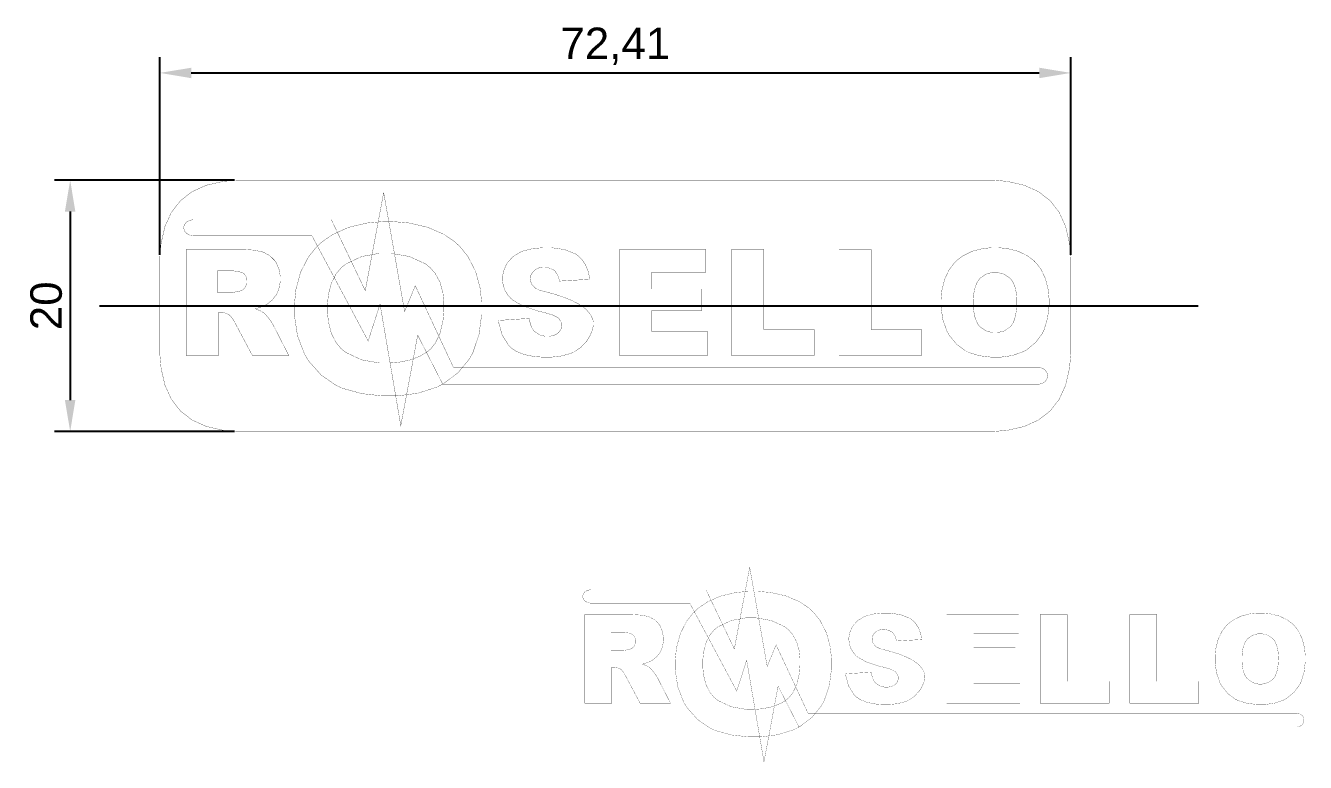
# Model space of a CAD drawing. Header units: millimetres. Extents: x -77 to 181, y -38 to 20.
# Drawn here: x 79.3 to 181, y -38.3 to 20.3 of the extents above; entities that cross this region are included whole.
import ezdxf

# ---------------------------------------------------------------- set-up
doc = ezdxf.new("R2010")
doc.units = ezdxf.units.MM
doc.styles.get("Standard").update_dxf_attribs({"font": 'arial.ttf'})
doc.dimstyles.new('ISO-25', dxfattribs={"dimtxt": 2.5, "dimasz": 2.5, "dimexe": 1.25, "dimexo": 0.625, "dimtad": 1, "dimtxsty": 'Standard', "dimcen": 2.5, "dimadec": 0, "dimazin": 0, "dimtfac": 1, "dimtmove": 0, "dimatfit": 3, "dimfxl": 1, "dimarcsym": 0})

# ---------------------------------------------------------------- blocks, each defined once
blk = doc.blocks.new('*D6')
at = {"color": 0, "lineweight": -2, "transparency": 16777216}
for p, q in [((95.88, 8.05), (81.58, 8.05)), ((82.83, 5.55), (82.83, -9.45)), ((95.88, -11.95), (81.58, -11.95))]:
    blk.add_line(p, q, dxfattribs=at)
at = {"color": 0, "transparency": 16777216}
for points in [[(82.41, 5.55), (83.24, 5.55), (82.83, 8.05)], [(82.41, -9.45), (83.24, -9.45), (82.83, -11.95)]]:
    blk.add_solid(points, dxfattribs=at)
at = {"layer": 'Defpoints', "color": 0, "transparency": 16777216}
for p in [(96.51, 8.05), (82.83, -11.95), (96.51, -11.95)]:
    blk.add_point(p, dxfattribs=at)
at = {"color": 0, "transparency": 16777216, "insert": (80.93, -1.95), "char_height": 2.5, "attachment_point": 5, "rotation": 90}
blk.add_mtext('20', dxfattribs=at)
blk = doc.blocks.new('*D7')
at = {"color": 0, "lineweight": -2, "transparency": 16777216}
for p, q in [((89.95, 2.12), (89.95, 17.83)), ((162.36, 2.12), (162.36, 17.83)), ((92.45, 16.58), (159.86, 16.58))]:
    blk.add_line(p, q, dxfattribs=at)
at = {"color": 0, "transparency": 16777216}
for points in [[(92.45, 16.99), (92.45, 16.16), (89.95, 16.58)], [(159.86, 16.99), (159.86, 16.16), (162.36, 16.58)]]:
    blk.add_solid(points, dxfattribs=at)
at = {"layer": 'Defpoints', "color": 0, "transparency": 16777216}
for p in [(162.36, 16.58), (89.95, 1.5), (162.36, 1.5)]:
    blk.add_point(p, dxfattribs=at)
at = {"color": 0, "transparency": 16777216, "insert": (126.16, 18.7), "char_height": 2.5, "attachment_point": 5}
blk.add_mtext('72,41', dxfattribs=at)

msp = doc.modelspace()

# ---------------------------------------------------------------- linework, layer by layer
at = {"color": 6}
msp.add_line((85.158, -1.95), (172.479, -1.95), dxfattribs=at)
at = {"color": 0}
for points in [[(89.954, 1.499, 0.0202, 0.0202, 0), (89.954, -5.4, 0.0202, 0.0202, 0), (89.954, -5.783, 0.0202, 0.0202, 0), (90.057, -6.935, 0.0202, 0.0202, 0), (90.364, -8.266, 0.0202, 0.0202, 0), (90.875, -9.392, 0.0202, 0.0202, 0), (91.592, -10.313, 0.0202, 0.0202, 0), (92.513, -11.03, 0.0202, 0.0202, 0), (93.639, -11.541, 0.0202, 0.0202, 0), (94.97, -11.848, 0.0202, 0.0202, 0), (96.122, -11.951, 0.0202, 0.0202, 0), (96.506, -11.951, 0.0202, 0.0202, 0), (155.809, -11.951, 0.0202, 0.0202, 0), (156.192, -11.951, 0.0202, 0.0202, 0), (157.344, -11.848, 0.0202, 0.0202, 0), (158.674, -11.541, 0.0202, 0.0202, 0), (159.801, -11.03, 0.0202, 0.0202, 0), (160.722, -10.313, 0.0202, 0.0202, 0), (161.438, -9.392, 0.0202, 0.0202, 0), (161.95, -8.266, 0.0202, 0.0202, 0), (162.257, -6.935, 0.0202, 0.0202, 0), (162.36, -5.783, 0.0202, 0.0202, 0), (162.36, -5.4, 0.0202, 0.0202, 0), (162.36, 1.499, 0.0202, 0.0202, 0), (162.36, 1.883, 0.0202, 0.0202, 0), (162.257, 3.034, 0.0202, 0.0202, 0), (161.95, 4.365, 0.0202, 0.0202, 0), (161.438, 5.491, 0.0202, 0.0202, 0), (160.722, 6.412, 0.0202, 0.0202, 0), (159.801, 7.129, 0.0202, 0.0202, 0), (158.674, 7.641, 0.0202, 0.0202, 0), (157.344, 7.948, 0.0202, 0.0202, 0), (156.192, 8.05, 0.0202, 0.0202, 0), (155.809, 8.05, 0.0202, 0.0202, 0), (96.506, 8.05, 0.0202, 0.0202, 0), (96.122, 8.05, 0.0202, 0.0202, 0), (94.97, 7.948, 0.0202, 0.0202, 0), (93.639, 7.641, 0.0202, 0.0202, 0), (92.513, 7.129, 0.0202, 0.0202, 0), (91.592, 6.412, 0.0202, 0.0202, 0), (90.875, 5.491, 0.0202, 0.0202, 0), (90.364, 4.365, 0.0202, 0.0202, 0), (90.057, 3.034, 0.0202, 0.0202, 0), (89.954, 1.883, 0.0202, 0.0202, 0), (89.954, 1.499, 0.0202, 0.0202, 0)], [(159.806, -8.174, 0.0202, 0.0202, 0), (112.438, -8.174, 0.0202, 0.0202, 0), (110.452, -4.283, 0.0202, 0.0202, 0), (109.107, -11.492, 0.0202, 0.0202, 0), (107.458, -1.808, 0.0202, 0.0202, 0), (106.516, -4.751, 0.0202, 0.0202, 0), (102.048, 3.617, 0.0202, 0.0202, 0), (92.704, 3.617, 0.0202, 0.0202, 0), (92.612, 3.617, 0.0202, 0.0202, 0), (92.334, 3.673, 0.0202, 0.0202, 0), (92.067, 3.819, 0.0202, 0.0202, 0), (91.905, 4.025, 0.0202, 0.0202, 0), (91.849, 4.26, 0.0202, 0.0202, 0), (91.899, 4.495, 0.0202, 0.0202, 0), (92.058, 4.701, 0.0202, 0.0202, 0), (92.326, 4.849, 0.0202, 0.0202, 0), (92.61, 4.906, 0.0202, 0.0202, 0), (92.705, 4.907, 0.0202, 0.0202, 0), (103.586, 4.907, 0.0202, 0.0202, 0), (106.286, -0.748, 0.0202, 0.0202, 0), (107.747, 7.054, 0.0202, 0.0202, 0), (109.411, -2.399, 0.0202, 0.0202, 0), (110.259, -0.352, 0.0202, 0.0202, 0), (113.297, -6.861, 0.0202, 0.0202, 0), (159.806, -6.861, 0.0202, 0.0202, 0), (159.884, -6.861, 0.0202, 0.0202, 0), (160.117, -6.917, 0.0202, 0.0202, 0), (160.338, -7.066, 0.0202, 0.0202, 0), (160.47, -7.276, 0.0202, 0.0202, 0), (160.512, -7.517, 0.0202, 0.0202, 0), (160.468, -7.758, 0.0202, 0.0202, 0), (160.334, -7.968, 0.0202, 0.0202, 0), (160.114, -8.117, 0.0202, 0.0202, 0), (159.883, -8.174, 0.0202, 0.0202, 0), (159.806, -8.174, 0.0202, 0.0202, 0)], [(100.654, -2.193, 0.0202, 0.0202, 0), (100.654, -1.805, 0.0202, 0.0202, 0), (100.776, -0.641, 0.0202, 0.0202, 0), (101.143, 0.728, 0.0202, 0.0202, 0), (101.755, 1.916, 0.0202, 0.0202, 0), (102.373, 2.697, 0.0202, 0.0202, 0), (102.613, 2.92, 0.0202, 0.0202, 0), (102.856, 3.148, 0.0202, 0.0202, 0), (103.689, 3.722, 0.0202, 0.0202, 0), (104.958, 4.294, 0.0202, 0.0202, 0), (106.419, 4.637, 0.0202, 0.0202, 0), (107.659, 4.751, 0.0202, 0.0202, 0), (108.072, 4.751, 0.0202, 0.0202, 0), (108.495, 4.751, 0.0202, 0.0202, 0), (109.763, 4.639, 0.0202, 0.0202, 0), (111.247, 4.301, 0.0202, 0.0202, 0), (112.526, 3.74, 0.0202, 0.0202, 0), (113.356, 3.179, 0.0202, 0.0202, 0), (113.599, 2.955, 0.0202, 0.0202, 0), (113.836, 2.735, 0.0202, 0.0202, 0), (114.447, 1.965, 0.0202, 0.0202, 0), (115.054, 0.795, 0.0202, 0.0202, 0), (115.417, -0.554, 0.0202, 0.0202, 0), (115.538, -1.701, 0.0202, 0.0202, 0), (115.538, -2.083, 0.0202, 0.0202, 0), (115.538, -2.618, 0.0202, 0.0202, 0), (115.327, -4.223, 0.0202, 0.0202, 0), (114.833, -5.687, 0.0202, 0.0202, 0), (114.693, -5.938, 0.0202, 0.0202, 0), (114.551, -6.188, 0.0202, 0.0202, 0), (113.655, -7.275, 0.0202, 0.0202, 0), (112.508, -8.14, 0.0202, 0.0202, 0), (112.242, -8.28, 0.0202, 0.0202, 0), (111.974, -8.42, 0.0202, 0.0202, 0), (110.441, -8.908, 0.0202, 0.0202, 0), (108.795, -9.118, 0.0202, 0.0202, 0), (108.246, -9.118, 0.0202, 0.0202, 0), (107.691, -9.118, 0.0202, 0.0202, 0), (106.027, -8.937, 0.0202, 0.0202, 0), (104.49, -8.516, 0.0202, 0.0202, 0), (104.225, -8.396, 0.0202, 0.0202, 0), (103.96, -8.274, 0.0202, 0.0202, 0), (102.783, -7.461, 0.0202, 0.0202, 0), (101.808, -6.367, 0.0202, 0.0202, 0), (101.644, -6.106, 0.0202, 0.0202, 0), (101.479, -5.846, 0.0202, 0.0202, 0), (100.901, -4.347, 0.0202, 0.0202, 0), (100.654, -2.731, 0.0202, 0.0202, 0), (100.654, -2.193, 0.0202, 0.0202, 0)], [(92.056, -5.899, 0.0202, 0.0202, 0), (92.056, 2.537, 0.0202, 0.0202, 0), (96.323, 2.537, 0.0202, 0.0202, 0), (96.585, 2.537, 0.0202, 0.0202, 0), (97.37, 2.486, 0.0202, 0.0202, 0), (98.032, 2.364, 0.0202, 0.0202, 0), (98.136, 2.329, 0.0202, 0.0202, 0), (98.241, 2.295, 0.0202, 0.0202, 0), (98.703, 2.034, 0.0202, 0.0202, 0), (99.085, 1.655, 0.0202, 0.0202, 0), (99.149, 1.561, 0.0202, 0.0202, 0), (99.213, 1.468, 0.0202, 0.0202, 0), (99.437, 0.938, 0.0202, 0.0202, 0), (99.533, 0.378, 0.0202, 0.0202, 0), (99.533, 0.19, 0.0202, 0.0202, 0), (99.533, 0.027, 0.0202, 0.0202, 0), (99.459, -0.463, 0.0202, 0.0202, 0), (99.287, -0.936, 0.0202, 0.0202, 0), (99.238, -1.021, 0.0202, 0.0202, 0), (99.189, -1.106, 0.0202, 0.0202, 0), (98.889, -1.483, 0.0202, 0.0202, 0), (98.514, -1.796, 0.0202, 0.0202, 0), (98.428, -1.849, 0.0202, 0.0202, 0), (98.373, -1.882, 0.0202, 0.0202, 0), (98.039, -2.033, 0.0202, 0.0202, 0), (97.624, -2.161, 0.0202, 0.0202, 0), (97.529, -2.184, 0.0202, 0.0202, 0), (97.605, -2.209, 0.0202, 0.0202, 0), (97.923, -2.339, 0.0202, 0.0202, 0), (98.159, -2.467, 0.0202, 0.0202, 0), (98.194, -2.494, 0.0202, 0.0202, 0), (98.217, -2.511, 0.0202, 0.0202, 0), (98.366, -2.656, 0.0202, 0.0202, 0), (98.558, -2.881, 0.0202, 0.0202, 0), (98.603, -2.938, 0.0202, 0.0202, 0), (98.647, -2.993, 0.0202, 0.0202, 0), (98.825, -3.238, 0.0202, 0.0202, 0), (98.945, -3.431, 0.0202, 0.0202, 0), (98.96, -3.462, 0.0202, 0.0202, 0), (100.204, -5.899, 0.0202, 0.0202, 0), (97.311, -5.899, 0.0202, 0.0202, 0), (95.943, -3.326, 0.0202, 0.0202, 0), (95.9, -3.243, 0.0202, 0.0202, 0), (95.697, -2.914, 0.0202, 0.0202, 0), (95.514, -2.701, 0.0202, 0.0202, 0), (95.48, -2.676, 0.0202, 0.0202, 0), (95.434, -2.644, 0.0202, 0.0202, 0), (95.184, -2.53, 0.0202, 0.0202, 0), (94.934, -2.482, 0.0202, 0.0202, 0), (94.851, -2.482, 0.0202, 0.0202, 0), (94.625, -2.482, 0.0202, 0.0202, 0), (94.625, -5.899, 0.0202, 0.0202, 0), (92.056, -5.899, 0.0202, 0.0202, 0)], [(103.276, -2.149, 0.0202, 0.0202, 0), (103.276, -2.419, 0.0202, 0.0202, 0), (103.354, -3.228, 0.0202, 0.0202, 0), (103.588, -4.145, 0.0202, 0.0202, 0), (103.977, -4.897, 0.0202, 0.0202, 0), (104.368, -5.361, 0.0202, 0.0202, 0), (104.522, -5.487, 0.0202, 0.0202, 0), (104.73, -5.655, 0.0202, 0.0202, 0), (105.996, -6.247, 0.0202, 0.0202, 0), (107.437, -6.501, 0.0202, 0.0202, 0), (107.917, -6.501, 0.0202, 0.0202, 0), (108.176, -6.501, 0.0202, 0.0202, 0), (108.956, -6.439, 0.0202, 0.0202, 0), (109.871, -6.252, 0.0202, 0.0202, 0), (110.663, -5.942, 0.0202, 0.0202, 0), (111.176, -5.633, 0.0202, 0.0202, 0), (111.328, -5.508, 0.0202, 0.0202, 0), (111.48, -5.383, 0.0202, 0.0202, 0), (111.857, -4.911, 0.0202, 0.0202, 0), (112.235, -4.118, 0.0202, 0.0202, 0), (112.462, -3.127, 0.0202, 0.0202, 0), (112.537, -2.235, 0.0202, 0.0202, 0), (112.537, -1.938, 0.0202, 0.0202, 0), (112.537, -1.686, 0.0202, 0.0202, 0), (112.458, -0.928, 0.0202, 0.0202, 0), (112.221, -0.065, 0.0202, 0.0202, 0), (111.827, 0.653, 0.0202, 0.0202, 0), (111.431, 1.102, 0.0202, 0.0202, 0), (111.276, 1.224, 0.0202, 0.0202, 0), (111.066, 1.391, 0.0202, 0.0202, 0), (109.789, 1.975, 0.0202, 0.0202, 0), (108.339, 2.225, 0.0202, 0.0202, 0), (107.855, 2.225, 0.0202, 0.0202, 0), (107.388, 2.225, 0.0202, 0.0202, 0), (105.989, 1.971, 0.0202, 0.0202, 0), (104.74, 1.379, 0.0202, 0.0202, 0), (104.532, 1.21, 0.0202, 0.0202, 0), (104.376, 1.085, 0.0202, 0.0202, 0), (103.982, 0.62, 0.0202, 0.0202, 0), (103.589, -0.137, 0.0202, 0.0202, 0), (103.354, -1.06, 0.0202, 0.0202, 0), (103.276, -1.877, 0.0202, 0.0202, 0), (103.276, -2.149, 0.0202, 0.0202, 0)], [(116.882, -3.109, 0.0202, 0.0202, 0), (119.313, -2.953, 0.0202, 0.0202, 0), (119.325, -3.053, 0.0202, 0.0202, 0), (119.433, -3.483, 0.0202, 0.0202, 0), (119.594, -3.816, 0.0202, 0.0202, 0), (119.635, -3.868, 0.0202, 0.0202, 0), (119.701, -3.953, 0.0202, 0.0202, 0), (120.115, -4.251, 0.0202, 0.0202, 0), (120.603, -4.379, 0.0202, 0.0202, 0), (120.765, -4.379, 0.0202, 0.0202, 0), (120.886, -4.379, 0.0202, 0.0202, 0), (121.25, -4.314, 0.0202, 0.0202, 0), (121.559, -4.161, 0.0202, 0.0202, 0), (121.608, -4.118, 0.0202, 0.0202, 0), (121.658, -4.074, 0.0202, 0.0202, 0), (121.832, -3.835, 0.0202, 0.0202, 0), (121.906, -3.592, 0.0202, 0.0202, 0), (121.906, -3.511, 0.0202, 0.0202, 0), (121.906, -3.433, 0.0202, 0.0202, 0), (121.836, -3.2, 0.0202, 0.0202, 0), (121.673, -2.967, 0.0202, 0.0202, 0), (121.626, -2.924, 0.0202, 0.0202, 0), (121.579, -2.88, 0.0202, 0.0202, 0), (121.158, -2.672, 0.0202, 0.0202, 0), (120.489, -2.473, 0.0202, 0.0202, 0), (120.318, -2.435, 0.0202, 0.0202, 0), (120.037, -2.371, 0.0202, 0.0202, 0), (118.876, -1.987, 0.0202, 0.0202, 0), (118.037, -1.518, 0.0202, 0.0202, 0), (117.918, -1.412, 0.0202, 0.0202, 0), (117.831, -1.335, 0.0202, 0.0202, 0), (117.601, -1.071, 0.0202, 0.0202, 0), (117.375, -0.687, 0.0202, 0.0202, 0), (117.239, -0.258, 0.0202, 0.0202, 0), (117.194, 0.096, 0.0202, 0.0202, 0), (117.194, 0.214, 0.0202, 0.0202, 0), (117.194, 0.372, 0.0202, 0.0202, 0), (117.287, 0.844, 0.0202, 0.0202, 0), (117.503, 1.343, 0.0202, 0.0202, 0), (117.565, 1.44, 0.0202, 0.0202, 0), (117.627, 1.536, 0.0202, 0.0202, 0), (118.028, 1.957, 0.0202, 0.0202, 0), (118.554, 2.294, 0.0202, 0.0202, 0), (118.678, 2.349, 0.0202, 0.0202, 0), (118.802, 2.404, 0.0202, 0.0202, 0), (119.559, 2.596, 0.0202, 0.0202, 0), (120.426, 2.679, 0.0202, 0.0202, 0), (120.715, 2.679, 0.0202, 0.0202, 0), (121.065, 2.679, 0.0202, 0.0202, 0), (122.114, 2.529, 0.0202, 0.0202, 0), (122.997, 2.177, 0.0202, 0.0202, 0), (123.136, 2.076, 0.0202, 0.0202, 0), (123.238, 2.002, 0.0202, 0.0202, 0), (123.51, 1.731, 0.0202, 0.0202, 0), (123.8, 1.297, 0.0202, 0.0202, 0), (124.006, 0.774, 0.0202, 0.0202, 0), (124.109, 0.316, 0.0202, 0.0202, 0), (124.128, 0.161, 0.0202, 0.0202, 0), (121.721, 0.016, 0.0202, 0.0202, 0), (121.704, 0.112, 0.0202, 0.0202, 0), (121.571, 0.512, 0.0202, 0.0202, 0), (121.368, 0.808, 0.0202, 0.0202, 0), (121.317, 0.85, 0.0202, 0.0202, 0), (121.265, 0.894, 0.0202, 0.0202, 0), (120.949, 1.047, 0.0202, 0.0202, 0), (120.587, 1.111, 0.0202, 0.0202, 0), (120.466, 1.111, 0.0202, 0.0202, 0), (120.368, 1.111, 0.0202, 0.0202, 0), (120.075, 1.063, 0.0202, 0.0202, 0), (119.831, 0.951, 0.0202, 0.0202, 0), (119.793, 0.919, 0.0202, 0.0202, 0), (119.755, 0.887, 0.0202, 0.0202, 0), (119.588, 0.72, 0.0202, 0.0202, 0), (119.466, 0.53, 0.0202, 0.0202, 0), (119.451, 0.486, 0.0202, 0.0202, 0), (119.42, 0.399, 0.0202, 0.0202, 0), (119.396, 0.113, 0.0202, 0.0202, 0), (119.506, -0.241, 0.0202, 0.0202, 0), (119.795, -0.538, 0.0202, 0.0202, 0), (120.152, -0.712, 0.0202, 0.0202, 0), (120.279, -0.745, 0.0202, 0.0202, 0), (120.409, -0.777, 0.0202, 0.0202, 0), (120.8, -0.878, 0.0202, 0.0202, 0), (121.407, -1.049, 0.0202, 0.0202, 0), (122.053, -1.261, 0.0202, 0.0202, 0), (122.699, -1.521, 0.0202, 0.0202, 0), (123.298, -1.835, 0.0202, 0.0202, 0), (123.809, -2.207, 0.0202, 0.0202, 0), (124.189, -2.644, 0.0202, 0.0202, 0), (124.369, -3.019, 0.0202, 0.0202, 0), (124.394, -3.151, 0.0202, 0.0202, 0), (124.412, -3.247, 0.0202, 0.0202, 0), (124.408, -3.545, 0.0202, 0.0202, 0), (124.322, -3.927, 0.0202, 0.0202, 0), (124.16, -4.296, 0.0202, 0.0202, 0), (124.009, -4.562, 0.0202, 0.0202, 0), (123.954, -4.648, 0.0202, 0.0202, 0), (123.88, -4.761, 0.0202, 0.0202, 0), (123.425, -5.25, 0.0202, 0.0202, 0), (122.854, -5.628, 0.0202, 0.0202, 0), (122.721, -5.687, 0.0202, 0.0202, 0), (122.589, -5.745, 0.0202, 0.0202, 0), (121.828, -5.951, 0.0202, 0.0202, 0), (121.004, -6.04, 0.0202, 0.0202, 0), (120.729, -6.04, 0.0202, 0.0202, 0), (120.485, -6.04, 0.0202, 0.0202, 0), (119.753, -5.988, 0.0202, 0.0202, 0), (118.94, -5.833, 0.0202, 0.0202, 0), (118.29, -5.573, 0.0202, 0.0202, 0), (117.907, -5.318, 0.0202, 0.0202, 0), (117.802, -5.211, 0.0202, 0.0202, 0), (117.667, -5.073, 0.0202, 0.0202, 0), (117.166, -4.272, 0.0202, 0.0202, 0), (116.9, -3.321, 0.0202, 0.0202, 0), (116.882, -3.109, 0.0202, 0.0202, 0)], [(126.497, 2.537, 0.0202, 0.0202, 0), (133.349, 2.537, 0.0202, 0.0202, 0), (133.349, 0.735, 0.0202, 0.0202, 0), (129.066, 0.735, 0.0202, 0.0202, 0), (129.066, -0.609, 0.0202, 0.0202, 0), (133.036, -0.609, 0.0202, 0.0202, 0), (133.036, -2.329, 0.0202, 0.0202, 0), (129.066, -2.329, 0.0202, 0.0202, 0), (129.066, -3.99, 0.0202, 0.0202, 0), (133.476, -3.99, 0.0202, 0.0202, 0), (133.476, -5.899, 0.0202, 0.0202, 0), (126.497, -5.899, 0.0202, 0.0202, 0), (126.497, 2.537, 0.0202, 0.0202, 0)], [(135.401, 2.537, 0.0202, 0.0202, 0), (137.959, 2.537, 0.0202, 0.0202, 0), (137.959, -3.825, 0.0202, 0.0202, 0), (141.964, -3.825, 0.0202, 0.0202, 0), (141.964, -5.899, 0.0202, 0.0202, 0), (135.401, -5.899, 0.0202, 0.0202, 0), (135.401, 2.537, 0.0202, 0.0202, 0)], [(143.937, 2.537, 0.0202, 0.0202, 0), (146.495, 2.537, 0.0202, 0.0202, 0), (146.495, -3.825, 0.0202, 0.0202, 0), (150.5, -3.825, 0.0202, 0.0202, 0), (150.5, -5.899, 0.0202, 0.0202, 0), (143.937, -5.899, 0.0202, 0.0202, 0), (143.937, 2.537, 0.0202, 0.0202, 0)], [(152.047, -1.687, 0.0202, 0.0202, 0), (152.047, -1.442, 0.0202, 0.0202, 0), (152.117, -0.711, 0.0202, 0.0202, 0), (152.329, 0.15, 0.0202, 0.0202, 0), (152.682, 0.897, 0.0202, 0.0202, 0), (153.037, 1.386, 0.0202, 0.0202, 0), (153.177, 1.528, 0.0202, 0.0202, 0), (153.316, 1.67, 0.0202, 0.0202, 0), (153.798, 2.032, 0.0202, 0.0202, 0), (154.53, 2.392, 0.0202, 0.0202, 0), (155.373, 2.607, 0.0202, 0.0202, 0), (156.088, 2.679, 0.0202, 0.0202, 0), (156.327, 2.679, 0.0202, 0.0202, 0), (156.571, 2.679, 0.0202, 0.0202, 0), (157.302, 2.608, 0.0202, 0.0202, 0), (158.159, 2.397, 0.0202, 0.0202, 0), (158.897, 2.043, 0.0202, 0.0202, 0), (159.377, 1.689, 0.0202, 0.0202, 0), (159.516, 1.55, 0.0202, 0.0202, 0), (159.654, 1.41, 0.0202, 0.0202, 0), (160.006, 0.928, 0.0202, 0.0202, 0), (160.355, 0.192, 0.0202, 0.0202, 0), (160.565, -0.656, 0.0202, 0.0202, 0), (160.635, -1.377, 0.0202, 0.0202, 0), (160.635, -1.618, 0.0202, 0.0202, 0), (160.635, -1.954, 0.0202, 0.0202, 0), (160.512, -2.962, 0.0202, 0.0202, 0), (160.228, -3.883, 0.0202, 0.0202, 0), (160.147, -4.041, 0.0202, 0.0202, 0), (160.065, -4.199, 0.0202, 0.0202, 0), (159.548, -4.882, 0.0202, 0.0202, 0), (158.886, -5.426, 0.0202, 0.0202, 0), (158.733, -5.514, 0.0202, 0.0202, 0), (158.578, -5.601, 0.0202, 0.0202, 0), (157.694, -5.909, 0.0202, 0.0202, 0), (156.744, -6.04, 0.0202, 0.0202, 0), (156.427, -6.04, 0.0202, 0.0202, 0), (156.107, -6.04, 0.0202, 0.0202, 0), (155.147, -5.927, 0.0202, 0.0202, 0), (154.26, -5.662, 0.0202, 0.0202, 0), (154.107, -5.586, 0.0202, 0.0202, 0), (153.954, -5.51, 0.0202, 0.0202, 0), (153.275, -4.998, 0.0202, 0.0202, 0), (152.713, -4.311, 0.0202, 0.0202, 0), (152.618, -4.147, 0.0202, 0.0202, 0), (152.523, -3.983, 0.0202, 0.0202, 0), (152.189, -3.041, 0.0202, 0.0202, 0), (152.047, -2.025, 0.0202, 0.0202, 0), (152.047, -1.687, 0.0202, 0.0202, 0)], [(94.546, -0.891, 0.0202, 0.0202, 0), (95.628, -0.891, 0.0202, 0.0202, 0), (95.692, -0.891, 0.0202, 0.0202, 0), (95.885, -0.861, 0.0202, 0.0202, 0), (96.223, -0.794, 0.0202, 0.0202, 0), (96.307, -0.775, 0.0202, 0.0202, 0), (96.349, -0.767, 0.0202, 0.0202, 0), (96.538, -0.684, 0.0202, 0.0202, 0), (96.695, -0.546, 0.0202, 0.0202, 0), (96.722, -0.51, 0.0202, 0.0202, 0), (96.748, -0.474, 0.0202, 0.0202, 0), (96.884, -0.133, 0.0202, 0.0202, 0), (96.884, -0.019, 0.0202, 0.0202, 0), (96.884, 0.071, 0.0202, 0.0202, 0), (96.82, 0.343, 0.0202, 0.0202, 0), (96.671, 0.573, 0.0202, 0.0202, 0), (96.629, 0.609, 0.0202, 0.0202, 0), (96.587, 0.646, 0.0202, 0.0202, 0), (96.263, 0.774, 0.0202, 0.0202, 0), (95.82, 0.829, 0.0202, 0.0202, 0), (95.672, 0.829, 0.0202, 0.0202, 0), (94.546, 0.829, 0.0202, 0.0202, 0), (94.546, -0.891, 0.0202, 0.0202, 0)], [(154.604, -1.692, 0.0202, 0.0202, 0), (154.604, -1.841, 0.0202, 0.0202, 0), (154.634, -2.285, 0.0202, 0.0202, 0), (154.721, -2.789, 0.0202, 0.0202, 0), (154.867, -3.203, 0.0202, 0.0202, 0), (155.01, -3.454, 0.0202, 0.0202, 0), (155.071, -3.527, 0.0202, 0.0202, 0), (155.149, -3.619, 0.0202, 0.0202, 0), (155.624, -3.944, 0.0202, 0.0202, 0), (156.164, -4.084, 0.0202, 0.0202, 0), (156.345, -4.084, 0.0202, 0.0202, 0), (156.527, -4.084, 0.0202, 0.0202, 0), (157.077, -3.947, 0.0202, 0.0202, 0), (157.548, -3.629, 0.0202, 0.0202, 0), (157.623, -3.538, 0.0202, 0.0202, 0), (157.684, -3.465, 0.0202, 0.0202, 0), (157.822, -3.21, 0.0202, 0.0202, 0), (157.963, -2.775, 0.0202, 0.0202, 0), (158.049, -2.23, 0.0202, 0.0202, 0), (158.077, -1.74, 0.0202, 0.0202, 0), (158.077, -1.576, 0.0202, 0.0202, 0), (158.077, -1.438, 0.0202, 0.0202, 0), (158.047, -1.021, 0.0202, 0.0202, 0), (157.958, -0.547, 0.0202, 0.0202, 0), (157.81, -0.153, 0.0202, 0.0202, 0), (157.665, 0.091, 0.0202, 0.0202, 0), (157.604, 0.161, 0.0202, 0.0202, 0), (157.525, 0.253, 0.0202, 0.0202, 0), (157.047, 0.574, 0.0202, 0.0202, 0), (156.503, 0.711, 0.0202, 0.0202, 0), (156.321, 0.711, 0.0202, 0.0202, 0), (156.146, 0.711, 0.0202, 0.0202, 0), (155.621, 0.572, 0.0202, 0.0202, 0), (155.153, 0.247, 0.0202, 0.0202, 0), (155.075, 0.153, 0.0202, 0.0202, 0), (155.014, 0.081, 0.0202, 0.0202, 0), (154.869, -0.171, 0.0202, 0.0202, 0), (154.722, -0.587, 0.0202, 0.0202, 0), (154.634, -1.094, 0.0202, 0.0202, 0), (154.604, -1.543, 0.0202, 0.0202, 0), (154.604, -1.692, 0.0202, 0.0202, 0)], [(180.309, -35.454, 0.0169, 0.0169, 0), (140.757, -35.454, 0.0169, 0.0169, 0), (139.098, -32.205, 0.0169, 0.0169, 0), (137.975, -38.225, 0.0169, 0.0169, 0), (136.598, -30.139, 0.0169, 0.0169, 0), (135.812, -32.596, 0.0169, 0.0169, 0), (132.081, -25.609, 0.0169, 0.0169, 0), (124.279, -25.609, 0.0169, 0.0169, 0), (124.202, -25.608, 0.0169, 0.0169, 0), (123.97, -25.562, 0.0169, 0.0169, 0), (123.747, -25.44, 0.0169, 0.0169, 0), (123.611, -25.268, 0.0169, 0.0169, 0), (123.565, -25.072, 0.0169, 0.0169, 0), (123.606, -24.875, 0.0169, 0.0169, 0), (123.739, -24.703, 0.0169, 0.0169, 0), (123.963, -24.58, 0.0169, 0.0169, 0), (124.2, -24.532, 0.0169, 0.0169, 0), (124.28, -24.532, 0.0169, 0.0169, 0), (133.365, -24.532, 0.0169, 0.0169, 0), (135.619, -29.253, 0.0169, 0.0169, 0), (136.84, -22.738, 0.0169, 0.0169, 0), (138.229, -30.632, 0.0169, 0.0169, 0), (138.937, -28.923, 0.0169, 0.0169, 0), (141.474, -34.358, 0.0169, 0.0169, 0), (180.309, -34.358, 0.0169, 0.0169, 0), (180.374, -34.358, 0.0169, 0.0169, 0), (180.569, -34.405, 0.0169, 0.0169, 0), (180.753, -34.529, 0.0169, 0.0169, 0), (180.863, -34.705, 0.0169, 0.0169, 0), (180.899, -34.906, 0.0169, 0.0169, 0), (180.862, -35.107, 0.0169, 0.0169, 0), (180.75, -35.282, 0.0169, 0.0169, 0), (180.566, -35.406, 0.0169, 0.0169, 0), (180.373, -35.454, 0.0169, 0.0169, 0), (180.309, -35.454, 0.0169, 0.0169, 0)], [(130.917, -30.46, 0.0169, 0.0169, 0), (130.917, -30.136, 0.0169, 0.0169, 0), (131.019, -29.164, 0.0169, 0.0169, 0), (131.325, -28.021, 0.0169, 0.0169, 0), (131.836, -27.029, 0.0169, 0.0169, 0), (132.352, -26.377, 0.0169, 0.0169, 0), (132.553, -26.19, 0.0169, 0.0169, 0), (132.756, -26, 0.0169, 0.0169, 0), (133.451, -25.521, 0.0169, 0.0169, 0), (134.511, -25.044, 0.0169, 0.0169, 0), (135.731, -24.757, 0.0169, 0.0169, 0), (136.766, -24.662, 0.0169, 0.0169, 0), (137.112, -24.662, 0.0169, 0.0169, 0), (137.464, -24.662, 0.0169, 0.0169, 0), (138.523, -24.755, 0.0169, 0.0169, 0), (139.762, -25.037, 0.0169, 0.0169, 0), (140.83, -25.506, 0.0169, 0.0169, 0), (141.524, -25.974, 0.0169, 0.0169, 0), (141.726, -26.162, 0.0169, 0.0169, 0), (141.924, -26.345, 0.0169, 0.0169, 0), (142.435, -26.988, 0.0169, 0.0169, 0), (142.941, -27.965, 0.0169, 0.0169, 0), (143.244, -29.091, 0.0169, 0.0169, 0), (143.346, -30.049, 0.0169, 0.0169, 0), (143.346, -30.368, 0.0169, 0.0169, 0), (143.346, -30.815, 0.0169, 0.0169, 0), (143.169, -32.155, 0.0169, 0.0169, 0), (142.757, -33.377, 0.0169, 0.0169, 0), (142.639, -33.587, 0.0169, 0.0169, 0), (142.521, -33.796, 0.0169, 0.0169, 0), (141.773, -34.703, 0.0169, 0.0169, 0), (140.815, -35.426, 0.0169, 0.0169, 0), (140.593, -35.543, 0.0169, 0.0169, 0), (140.37, -35.659, 0.0169, 0.0169, 0), (139.089, -36.067, 0.0169, 0.0169, 0), (137.715, -36.242, 0.0169, 0.0169, 0), (137.257, -36.242, 0.0169, 0.0169, 0), (136.793, -36.242, 0.0169, 0.0169, 0), (135.404, -36.091, 0.0169, 0.0169, 0), (134.12, -35.739, 0.0169, 0.0169, 0), (133.899, -35.639, 0.0169, 0.0169, 0), (133.677, -35.538, 0.0169, 0.0169, 0), (132.695, -34.858, 0.0169, 0.0169, 0), (131.881, -33.945, 0.0169, 0.0169, 0), (131.743, -33.728, 0.0169, 0.0169, 0), (131.606, -33.51, 0.0169, 0.0169, 0), (131.124, -32.259, 0.0169, 0.0169, 0), (130.917, -30.909, 0.0169, 0.0169, 0), (130.917, -30.46, 0.0169, 0.0169, 0)], [(144.468, -31.224, 0.0169, 0.0169, 0), (146.497, -31.095, 0.0169, 0.0169, 0), (146.508, -31.178, 0.0169, 0.0169, 0), (146.597, -31.537, 0.0169, 0.0169, 0), (146.732, -31.815, 0.0169, 0.0169, 0), (146.766, -31.859, 0.0169, 0.0169, 0), (146.821, -31.93, 0.0169, 0.0169, 0), (147.167, -32.178, 0.0169, 0.0169, 0), (147.574, -32.285, 0.0169, 0.0169, 0), (147.71, -32.285, 0.0169, 0.0169, 0), (147.811, -32.285, 0.0169, 0.0169, 0), (148.115, -32.231, 0.0169, 0.0169, 0), (148.373, -32.103, 0.0169, 0.0169, 0), (148.414, -32.067, 0.0169, 0.0169, 0), (148.456, -32.03, 0.0169, 0.0169, 0), (148.6, -31.831, 0.0169, 0.0169, 0), (148.662, -31.628, 0.0169, 0.0169, 0), (148.662, -31.561, 0.0169, 0.0169, 0), (148.662, -31.495, 0.0169, 0.0169, 0), (148.604, -31.301, 0.0169, 0.0169, 0), (148.468, -31.106, 0.0169, 0.0169, 0), (148.429, -31.07, 0.0169, 0.0169, 0), (148.39, -31.034, 0.0169, 0.0169, 0), (148.038, -30.86, 0.0169, 0.0169, 0), (147.479, -30.694, 0.0169, 0.0169, 0), (147.337, -30.662, 0.0169, 0.0169, 0), (147.102, -30.608, 0.0169, 0.0169, 0), (146.133, -30.288, 0.0169, 0.0169, 0), (145.432, -29.896, 0.0169, 0.0169, 0), (145.333, -29.808, 0.0169, 0.0169, 0), (145.26, -29.744, 0.0169, 0.0169, 0), (145.068, -29.523, 0.0169, 0.0169, 0), (144.879, -29.202, 0.0169, 0.0169, 0), (144.766, -28.844, 0.0169, 0.0169, 0), (144.728, -28.548, 0.0169, 0.0169, 0), (144.728, -28.45, 0.0169, 0.0169, 0), (144.728, -28.318, 0.0169, 0.0169, 0), (144.806, -27.924, 0.0169, 0.0169, 0), (144.986, -27.507, 0.0169, 0.0169, 0), (145.038, -27.427, 0.0169, 0.0169, 0), (145.089, -27.346, 0.0169, 0.0169, 0), (145.424, -26.995, 0.0169, 0.0169, 0), (145.864, -26.713, 0.0169, 0.0169, 0), (145.967, -26.668, 0.0169, 0.0169, 0), (146.071, -26.622, 0.0169, 0.0169, 0), (146.703, -26.461, 0.0169, 0.0169, 0), (147.427, -26.392, 0.0169, 0.0169, 0), (147.668, -26.392, 0.0169, 0.0169, 0), (147.96, -26.392, 0.0169, 0.0169, 0), (148.836, -26.517, 0.0169, 0.0169, 0), (149.574, -26.811, 0.0169, 0.0169, 0), (149.69, -26.895, 0.0169, 0.0169, 0), (149.775, -26.957, 0.0169, 0.0169, 0), (150.002, -27.183, 0.0169, 0.0169, 0), (150.244, -27.546, 0.0169, 0.0169, 0), (150.416, -27.983, 0.0169, 0.0169, 0), (150.502, -28.365, 0.0169, 0.0169, 0), (150.518, -28.494, 0.0169, 0.0169, 0), (148.508, -28.615, 0.0169, 0.0169, 0), (148.494, -28.535, 0.0169, 0.0169, 0), (148.383, -28.201, 0.0169, 0.0169, 0), (148.213, -27.954, 0.0169, 0.0169, 0), (148.171, -27.919, 0.0169, 0.0169, 0), (148.128, -27.882, 0.0169, 0.0169, 0), (147.864, -27.755, 0.0169, 0.0169, 0), (147.561, -27.701, 0.0169, 0.0169, 0), (147.46, -27.701, 0.0169, 0.0169, 0), (147.378, -27.701, 0.0169, 0.0169, 0), (147.134, -27.741, 0.0169, 0.0169, 0), (146.93, -27.834, 0.0169, 0.0169, 0), (146.898, -27.861, 0.0169, 0.0169, 0), (146.867, -27.888, 0.0169, 0.0169, 0), (146.727, -28.027, 0.0169, 0.0169, 0), (146.625, -28.186, 0.0169, 0.0169, 0), (146.612, -28.223, 0.0169, 0.0169, 0), (146.587, -28.296, 0.0169, 0.0169, 0), (146.567, -28.535, 0.0169, 0.0169, 0), (146.659, -28.83, 0.0169, 0.0169, 0), (146.9, -29.078, 0.0169, 0.0169, 0), (147.198, -29.224, 0.0169, 0.0169, 0), (147.304, -29.251, 0.0169, 0.0169, 0), (147.412, -29.278, 0.0169, 0.0169, 0), (147.739, -29.362, 0.0169, 0.0169, 0), (148.246, -29.504, 0.0169, 0.0169, 0), (148.786, -29.682, 0.0169, 0.0169, 0), (149.324, -29.899, 0.0169, 0.0169, 0), (149.825, -30.161, 0.0169, 0.0169, 0), (150.252, -30.472, 0.0169, 0.0169, 0), (150.569, -30.837, 0.0169, 0.0169, 0), (150.719, -31.15, 0.0169, 0.0169, 0), (150.74, -31.26, 0.0169, 0.0169, 0), (150.755, -31.34, 0.0169, 0.0169, 0), (150.752, -31.589, 0.0169, 0.0169, 0), (150.68, -31.908, 0.0169, 0.0169, 0), (150.545, -32.216, 0.0169, 0.0169, 0), (150.418, -32.438, 0.0169, 0.0169, 0), (150.373, -32.51, 0.0169, 0.0169, 0), (150.311, -32.605, 0.0169, 0.0169, 0), (149.931, -33.012, 0.0169, 0.0169, 0), (149.454, -33.328, 0.0169, 0.0169, 0), (149.343, -33.377, 0.0169, 0.0169, 0), (149.233, -33.426, 0.0169, 0.0169, 0), (148.597, -33.598, 0.0169, 0.0169, 0), (147.909, -33.672, 0.0169, 0.0169, 0), (147.68, -33.672, 0.0169, 0.0169, 0), (147.476, -33.672, 0.0169, 0.0169, 0), (146.865, -33.629, 0.0169, 0.0169, 0), (146.186, -33.499, 0.0169, 0.0169, 0), (145.643, -33.283, 0.0169, 0.0169, 0), (145.323, -33.069, 0.0169, 0.0169, 0), (145.236, -32.98, 0.0169, 0.0169, 0), (145.123, -32.865, 0.0169, 0.0169, 0), (144.704, -32.196, 0.0169, 0.0169, 0), (144.482, -31.402, 0.0169, 0.0169, 0), (144.468, -31.224, 0.0169, 0.0169, 0)], [(173.83, -30.037, 0.0169, 0.0169, 0), (173.83, -29.833, 0.0169, 0.0169, 0), (173.888, -29.222, 0.0169, 0.0169, 0), (174.066, -28.503, 0.0169, 0.0169, 0), (174.361, -27.88, 0.0169, 0.0169, 0), (174.657, -27.471, 0.0169, 0.0169, 0), (174.774, -27.353, 0.0169, 0.0169, 0), (174.89, -27.234, 0.0169, 0.0169, 0), (175.292, -26.932, 0.0169, 0.0169, 0), (175.903, -26.632, 0.0169, 0.0169, 0), (176.607, -26.452, 0.0169, 0.0169, 0), (177.205, -26.392, 0.0169, 0.0169, 0), (177.404, -26.392, 0.0169, 0.0169, 0), (177.608, -26.392, 0.0169, 0.0169, 0), (178.218, -26.451, 0.0169, 0.0169, 0), (178.934, -26.628, 0.0169, 0.0169, 0), (179.55, -26.923, 0.0169, 0.0169, 0), (179.951, -27.218, 0.0169, 0.0169, 0), (180.067, -27.335, 0.0169, 0.0169, 0), (180.182, -27.451, 0.0169, 0.0169, 0), (180.476, -27.854, 0.0169, 0.0169, 0), (180.768, -28.468, 0.0169, 0.0169, 0), (180.943, -29.177, 0.0169, 0.0169, 0), (181.001, -29.779, 0.0169, 0.0169, 0), (181.001, -29.98, 0.0169, 0.0169, 0), (181.001, -30.26, 0.0169, 0.0169, 0), (180.899, -31.102, 0.0169, 0.0169, 0), (180.661, -31.871, 0.0169, 0.0169, 0), (180.593, -32.003, 0.0169, 0.0169, 0), (180.525, -32.135, 0.0169, 0.0169, 0), (180.094, -32.705, 0.0169, 0.0169, 0), (179.541, -33.159, 0.0169, 0.0169, 0), (179.413, -33.233, 0.0169, 0.0169, 0), (179.284, -33.306, 0.0169, 0.0169, 0), (178.545, -33.562, 0.0169, 0.0169, 0), (177.752, -33.672, 0.0169, 0.0169, 0), (177.488, -33.672, 0.0169, 0.0169, 0), (177.221, -33.672, 0.0169, 0.0169, 0), (176.419, -33.578, 0.0169, 0.0169, 0), (175.678, -33.357, 0.0169, 0.0169, 0), (175.55, -33.293, 0.0169, 0.0169, 0), (175.423, -33.23, 0.0169, 0.0169, 0), (174.856, -32.802, 0.0169, 0.0169, 0), (174.386, -32.228, 0.0169, 0.0169, 0), (174.307, -32.091, 0.0169, 0.0169, 0), (174.227, -31.955, 0.0169, 0.0169, 0), (173.949, -31.168, 0.0169, 0.0169, 0), (173.83, -30.32, 0.0169, 0.0169, 0), (173.83, -30.037, 0.0169, 0.0169, 0)], [(123.738, -33.554, 0.0169, 0.0169, 0), (123.738, -26.51, 0.0169, 0.0169, 0), (127.301, -26.51, 0.0169, 0.0169, 0), (127.519, -26.51, 0.0169, 0.0169, 0), (128.175, -26.553, 0.0169, 0.0169, 0), (128.728, -26.655, 0.0169, 0.0169, 0), (128.815, -26.684, 0.0169, 0.0169, 0), (128.902, -26.712, 0.0169, 0.0169, 0), (129.288, -26.93, 0.0169, 0.0169, 0), (129.607, -27.247, 0.0169, 0.0169, 0), (129.66, -27.325, 0.0169, 0.0169, 0), (129.714, -27.403, 0.0169, 0.0169, 0), (129.901, -27.846, 0.0169, 0.0169, 0), (129.981, -28.313, 0.0169, 0.0169, 0), (129.981, -28.47, 0.0169, 0.0169, 0), (129.981, -28.606, 0.0169, 0.0169, 0), (129.919, -29.015, 0.0169, 0.0169, 0), (129.776, -29.41, 0.0169, 0.0169, 0), (129.735, -29.481, 0.0169, 0.0169, 0), (129.694, -29.552, 0.0169, 0.0169, 0), (129.443, -29.867, 0.0169, 0.0169, 0), (129.13, -30.129, 0.0169, 0.0169, 0), (129.058, -30.173, 0.0169, 0.0169, 0), (129.013, -30.201, 0.0169, 0.0169, 0), (128.733, -30.326, 0.0169, 0.0169, 0), (128.387, -30.433, 0.0169, 0.0169, 0), (128.307, -30.452, 0.0169, 0.0169, 0), (128.371, -30.474, 0.0169, 0.0169, 0), (128.637, -30.582, 0.0169, 0.0169, 0), (128.834, -30.689, 0.0169, 0.0169, 0), (128.863, -30.711, 0.0169, 0.0169, 0), (128.882, -30.725, 0.0169, 0.0169, 0), (129.007, -30.847, 0.0169, 0.0169, 0), (129.167, -31.034, 0.0169, 0.0169, 0), (129.205, -31.082, 0.0169, 0.0169, 0), (129.242, -31.128, 0.0169, 0.0169, 0), (129.39, -31.332, 0.0169, 0.0169, 0), (129.49, -31.493, 0.0169, 0.0169, 0), (129.503, -31.519, 0.0169, 0.0169, 0), (130.542, -33.554, 0.0169, 0.0169, 0), (128.126, -33.554, 0.0169, 0.0169, 0), (126.983, -31.406, 0.0169, 0.0169, 0), (126.947, -31.336, 0.0169, 0.0169, 0), (126.778, -31.062, 0.0169, 0.0169, 0), (126.625, -30.884, 0.0169, 0.0169, 0), (126.597, -30.863, 0.0169, 0.0169, 0), (126.558, -30.836, 0.0169, 0.0169, 0), (126.349, -30.741, 0.0169, 0.0169, 0), (126.141, -30.701, 0.0169, 0.0169, 0), (126.072, -30.701, 0.0169, 0.0169, 0), (125.883, -30.701, 0.0169, 0.0169, 0), (125.883, -33.554, 0.0169, 0.0169, 0), (123.738, -33.554, 0.0169, 0.0169, 0)], [(133.107, -30.423, 0.0169, 0.0169, 0), (133.107, -30.648, 0.0169, 0.0169, 0), (133.172, -31.324, 0.0169, 0.0169, 0), (133.367, -32.09, 0.0169, 0.0169, 0), (133.692, -32.718, 0.0169, 0.0169, 0), (134.018, -33.105, 0.0169, 0.0169, 0), (134.146, -33.21, 0.0169, 0.0169, 0), (134.32, -33.351, 0.0169, 0.0169, 0), (135.377, -33.845, 0.0169, 0.0169, 0), (136.581, -34.057, 0.0169, 0.0169, 0), (136.982, -34.057, 0.0169, 0.0169, 0), (137.198, -34.057, 0.0169, 0.0169, 0), (137.849, -34.005, 0.0169, 0.0169, 0), (138.613, -33.849, 0.0169, 0.0169, 0), (139.274, -33.59, 0.0169, 0.0169, 0), (139.703, -33.333, 0.0169, 0.0169, 0), (139.83, -33.228, 0.0169, 0.0169, 0), (139.957, -33.123, 0.0169, 0.0169, 0), (140.272, -32.73, 0.0169, 0.0169, 0), (140.587, -32.068, 0.0169, 0.0169, 0), (140.776, -31.24, 0.0169, 0.0169, 0), (140.84, -30.495, 0.0169, 0.0169, 0), (140.84, -30.247, 0.0169, 0.0169, 0), (140.84, -30.036, 0.0169, 0.0169, 0), (140.773, -29.404, 0.0169, 0.0169, 0), (140.575, -28.683, 0.0169, 0.0169, 0), (140.247, -28.084, 0.0169, 0.0169, 0), (139.915, -27.708, 0.0169, 0.0169, 0), (139.787, -27.607, 0.0169, 0.0169, 0), (139.611, -27.467, 0.0169, 0.0169, 0), (138.545, -26.98, 0.0169, 0.0169, 0), (137.334, -26.771, 0.0169, 0.0169, 0), (136.93, -26.771, 0.0169, 0.0169, 0), (136.54, -26.771, 0.0169, 0.0169, 0), (135.372, -26.983, 0.0169, 0.0169, 0), (134.329, -27.477, 0.0169, 0.0169, 0), (134.155, -27.618, 0.0169, 0.0169, 0), (134.025, -27.723, 0.0169, 0.0169, 0), (133.696, -28.111, 0.0169, 0.0169, 0), (133.368, -28.743, 0.0169, 0.0169, 0), (133.172, -29.514, 0.0169, 0.0169, 0), (133.107, -30.196, 0.0169, 0.0169, 0), (133.107, -30.423, 0.0169, 0.0169, 0)], [(152.496, -26.51, 0.0169, 0.0169, 0), (158.217, -26.51, 0.0169, 0.0169, 0), (158.217, -28.015, 0.0169, 0.0169, 0), (154.641, -28.015, 0.0169, 0.0169, 0), (154.641, -29.137, 0.0169, 0.0169, 0), (157.956, -29.137, 0.0169, 0.0169, 0), (157.956, -30.573, 0.0169, 0.0169, 0), (154.641, -30.573, 0.0169, 0.0169, 0), (154.641, -31.96, 0.0169, 0.0169, 0), (158.324, -31.96, 0.0169, 0.0169, 0), (158.324, -33.554, 0.0169, 0.0169, 0), (152.496, -33.554, 0.0169, 0.0169, 0), (152.496, -26.51, 0.0169, 0.0169, 0)], [(159.931, -26.51, 0.0169, 0.0169, 0), (162.067, -26.51, 0.0169, 0.0169, 0), (162.067, -31.823, 0.0169, 0.0169, 0), (165.411, -31.823, 0.0169, 0.0169, 0), (165.411, -33.554, 0.0169, 0.0169, 0), (159.931, -33.554, 0.0169, 0.0169, 0), (159.931, -26.51, 0.0169, 0.0169, 0)], [(167.059, -26.51, 0.0169, 0.0169, 0), (169.195, -26.51, 0.0169, 0.0169, 0), (169.195, -31.823, 0.0169, 0.0169, 0), (172.538, -31.823, 0.0169, 0.0169, 0), (172.538, -33.554, 0.0169, 0.0169, 0), (167.059, -33.554, 0.0169, 0.0169, 0), (167.059, -26.51, 0.0169, 0.0169, 0)], [(125.817, -29.373, 0.0169, 0.0169, 0), (126.721, -29.373, 0.0169, 0.0169, 0), (126.774, -29.373, 0.0169, 0.0169, 0), (126.935, -29.348, 0.0169, 0.0169, 0), (127.217, -29.292, 0.0169, 0.0169, 0), (127.287, -29.276, 0.0169, 0.0169, 0), (127.323, -29.269, 0.0169, 0.0169, 0), (127.481, -29.2, 0.0169, 0.0169, 0), (127.611, -29.085, 0.0169, 0.0169, 0), (127.634, -29.055, 0.0169, 0.0169, 0), (127.656, -29.025, 0.0169, 0.0169, 0), (127.769, -28.74, 0.0169, 0.0169, 0), (127.769, -28.645, 0.0169, 0.0169, 0), (127.769, -28.569, 0.0169, 0.0169, 0), (127.716, -28.342, 0.0169, 0.0169, 0), (127.592, -28.15, 0.0169, 0.0169, 0), (127.556, -28.12, 0.0169, 0.0169, 0), (127.521, -28.089, 0.0169, 0.0169, 0), (127.25, -27.982, 0.0169, 0.0169, 0), (126.88, -27.937, 0.0169, 0.0169, 0), (126.758, -27.937, 0.0169, 0.0169, 0), (125.817, -27.937, 0.0169, 0.0169, 0), (125.817, -29.373, 0.0169, 0.0169, 0)], [(175.966, -30.042, 0.0169, 0.0169, 0), (175.966, -30.166, 0.0169, 0.0169, 0), (175.99, -30.537, 0.0169, 0.0169, 0), (176.063, -30.958, 0.0169, 0.0169, 0), (176.185, -31.303, 0.0169, 0.0169, 0), (176.305, -31.513, 0.0169, 0.0169, 0), (176.356, -31.574, 0.0169, 0.0169, 0), (176.421, -31.651, 0.0169, 0.0169, 0), (176.817, -31.922, 0.0169, 0.0169, 0), (177.268, -32.039, 0.0169, 0.0169, 0), (177.419, -32.039, 0.0169, 0.0169, 0), (177.571, -32.039, 0.0169, 0.0169, 0), (178.03, -31.925, 0.0169, 0.0169, 0), (178.423, -31.659, 0.0169, 0.0169, 0), (178.486, -31.583, 0.0169, 0.0169, 0), (178.537, -31.522, 0.0169, 0.0169, 0), (178.652, -31.309, 0.0169, 0.0169, 0), (178.771, -30.946, 0.0169, 0.0169, 0), (178.842, -30.491, 0.0169, 0.0169, 0), (178.865, -30.081, 0.0169, 0.0169, 0), (178.865, -29.945, 0.0169, 0.0169, 0), (178.865, -29.829, 0.0169, 0.0169, 0), (178.84, -29.482, 0.0169, 0.0169, 0), (178.766, -29.085, 0.0169, 0.0169, 0), (178.643, -28.756, 0.0169, 0.0169, 0), (178.521, -28.553, 0.0169, 0.0169, 0), (178.471, -28.494, 0.0169, 0.0169, 0), (178.404, -28.417, 0.0169, 0.0169, 0), (178.005, -28.149, 0.0169, 0.0169, 0), (177.551, -28.035, 0.0169, 0.0169, 0), (177.399, -28.035, 0.0169, 0.0169, 0), (177.253, -28.035, 0.0169, 0.0169, 0), (176.815, -28.152, 0.0169, 0.0169, 0), (176.424, -28.423, 0.0169, 0.0169, 0), (176.359, -28.501, 0.0169, 0.0169, 0), (176.308, -28.561, 0.0169, 0.0169, 0), (176.186, -28.771, 0.0169, 0.0169, 0), (176.064, -29.119, 0.0169, 0.0169, 0), (175.99, -29.542, 0.0169, 0.0169, 0), (175.966, -29.917, 0.0169, 0.0169, 0), (175.966, -30.042, 0.0169, 0.0169, 0)]]:
    msp.add_lwpolyline(points, format="xyseb", close=True, dxfattribs=at)

# ---------------------------------------------------------------- dimensions: what is measured, and where the dimension line sits
dim = msp.add_linear_dim(base=(162.36, 16.577), p1=(89.954, 1.499), p2=(162.36, 1.499), dimstyle='ISO-25')
dim.commit()
dim.dimension.update_dxf_attribs({"geometry": '*D7', "text_midpoint": (126.157, 18.704)})
dim = msp.add_linear_dim(base=(82.828, -11.951), p1=(96.506, 8.05), p2=(96.506, -11.951), angle=90, dimstyle='ISO-25')
dim.commit()
dim.dimension.update_dxf_attribs({"geometry": '*D6', "text_midpoint": (80.926, -1.95)})

doc.saveas('drawing.dxf')
